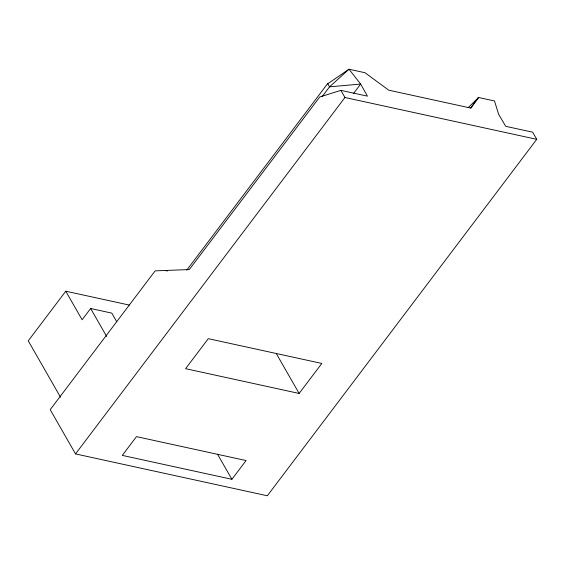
<?xml version="1.0" encoding="UTF-8"?>
<svg xmlns="http://www.w3.org/2000/svg" width="565" height="565" viewBox="0 0 565 565"><rect width="100%" height="100%" fill="white"/><g stroke="black" fill="none" stroke-linecap="round" stroke-linejoin="round"><path stroke-width="0.85" d="M129.279 305.065L65.773 291.208L28.25 340.843L60.547 397.252M116.545 321.443L111.785 313.123L90.647 308.504L82.123 319.769L65.773 291.208M186.775 270.098L327.665 83.571L329.536 86.841L360.661 84.058L367.42 96.149L340.872 90.358L319.741 96.989L189.296 269.562L155.149 270.861L50.193 409.667L75.526 453.914L267.33 495.773L536.75 139.336L532.661 132.196L505.71 126.32L498.563 114.137L494.516 100.973L478.534 97.484L468.103 107.731M322.114 96.664L329.536 86.841L349.008 69.227L364.997 72.716L388.72 90.174L470.906 108.106L478.534 97.484L470.596 107.979M75.526 453.914L344.961 97.498L536.75 139.336M353.379 93.691L360.661 84.058L349.008 69.227L327.764 83.747M231.897 479.297L246.079 460.546L136.476 436.632L122.294 455.39L231.897 479.297L217.546 454.232M299.132 393.452L321.824 363.443L208.287 338.668L185.595 368.684L299.132 393.452L276.412 353.768M165.82 270.614L167.523 270.988M340.872 90.358L344.961 97.498M90.647 308.504L106.665 336.486"/></g></svg>
